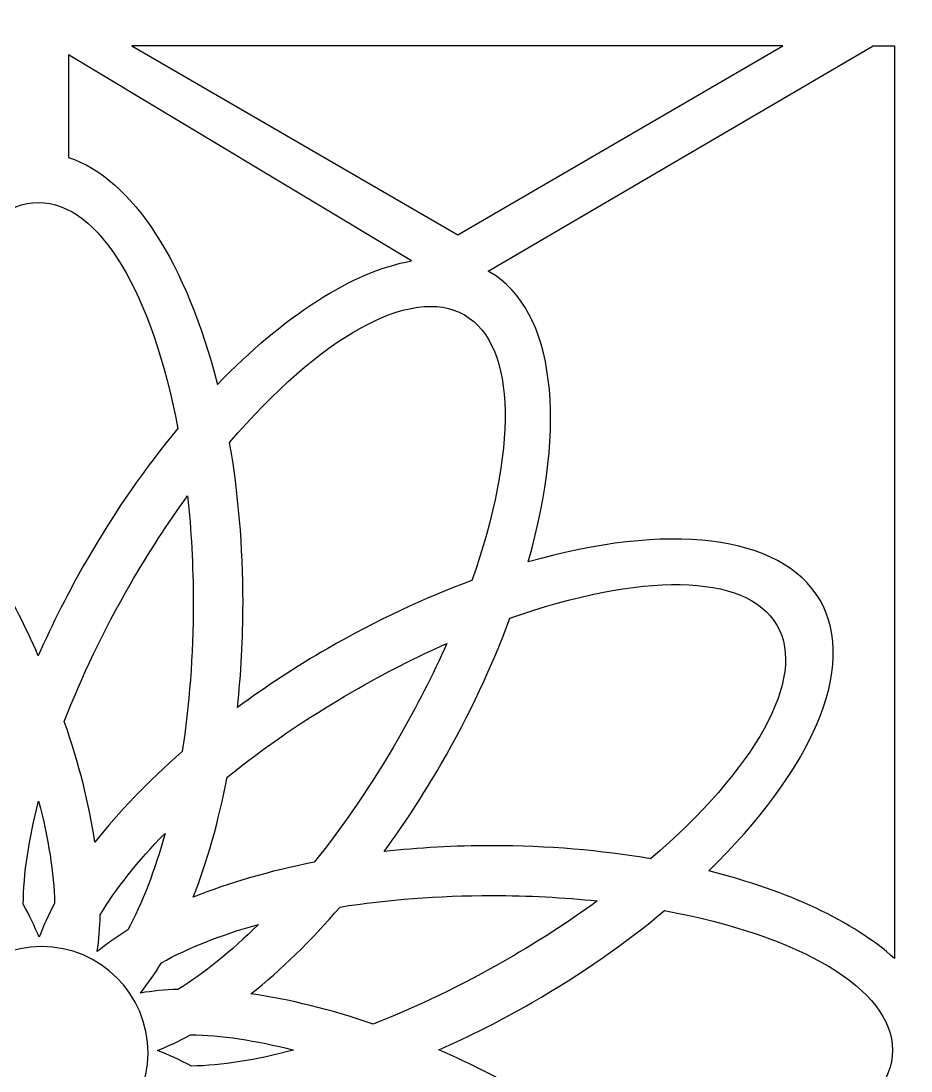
# Model space of a CAD drawing. Header units: centimetres. Extents: x -9.9 to 7.5, y -9.5 to 6.6.
# Drawn here: x 3.327 to 5.596, y -6.866 to -4.188 of the extents above; entities that cross this region are included whole.
import ezdxf

# ---------------------------------------------------------------- set-up
doc = ezdxf.new("R2010")
doc.units = ezdxf.units.CM
doc.header["$MEASUREMENT"] = 0
doc.layers.add('layer 1', color=7, linetype='Continuous')

msp = doc.modelspace()

# ---------------------------------------------------------------- linework, layer by layer
at = {"layer": 'layer 1', "color": 242}
for points, knots in [([(-0.77341, -9.47414), (-0.77341, -9.47414), (-0.77341, 6.55374), (-0.77341, 6.55374), (-0.77341, 6.55374), (-0.77341, 6.55374), (7.53147, 6.55374), (7.53147, 6.55374), (7.53147, 6.55374), (7.53147, 6.55374), (7.53147, -9.47414), (7.53147, -9.47414), (7.53147, -9.47414), (7.53147, -9.47414), (-0.77341, -9.47414), (-0.77341, -9.47414)], [0, 0, 0, 0, 0.2, 0.2, 0.2, 0.2, 0.4, 0.4, 0.4, 0.4, 0.6, 0.6, 0.6, 0.6, 1, 1, 1, 1]), ([(5.26859, -4.25142), (5.26859, -4.25142), (4.44063, -4.73308), (4.44063, -4.73308), (4.44063, -4.73308), (4.44063, -4.73308), (3.60888, -4.25142), (3.60888, -4.25142), (3.60888, -4.25142), (3.60888, -4.25142), (5.26859, -4.25142), (5.26859, -4.25142)], [0, 0, 0, 0, 0.25, 0.25, 0.25, 0.25, 0.5, 0.5, 0.5, 0.5, 1, 1, 1, 1]), ([(5.5537, -6.57888), (5.5537, -6.57888), (5.5537, -4.25142), (5.5537, -4.25142), (5.5537, -4.25142), (5.5537, -4.25142), (5.49947, -4.25142), (5.49947, -4.25142), (5.49947, -4.25142), (5.49947, -4.25142), (4.51776, -4.82602), (4.51776, -4.82602), (4.51776, -4.82602), (4.51873, -4.82656), (4.5197, -4.82707), (4.52066, -4.82762), (4.52066, -4.82762), (4.69043, -4.92564), (4.71902, -5.21765), (4.61984, -5.56741), (4.61984, -5.56741), (4.97151, -5.46677), (5.26552, -5.4949), (5.36394, -5.66537), (5.36394, -5.66537), (5.46196, -5.83515), (5.34071, -6.10233), (5.07995, -6.35564), (5.07995, -6.35564), (5.28336, -6.40647), (5.44918, -6.48448), (5.5537, -6.57888)], [0, 0, 0, 0, 0.1111111, 0.1111111, 0.1111111, 0.1111111, 0.2222222, 0.2222222, 0.2222222, 0.2222222, 0.3333333, 0.3333333, 0.3333333, 0.3333333, 0.4444444, 0.4444444, 0.4444444, 0.4444444, 0.5555556, 0.5555556, 0.5555556, 0.5555556, 0.6666667, 0.6666667, 0.6666667, 0.6666667, 0.7777778, 0.7777778, 0.7777778, 0.7777778, 1, 1, 1, 1]), ([(3.44742, -4.27414), (3.44742, -4.27414), (4.322, -4.79986), (4.322, -4.79986), (4.322, -4.79986), (4.17296, -4.82639), (3.9969, -4.93935), (3.82727, -5.11483), (3.82727, -5.11483), (3.74999, -4.80873), (3.61104, -4.58856), (3.44742, -4.5359), (3.44742, -4.5359), (3.44742, -4.5359), (3.44742, -4.27414), (3.44742, -4.27414)], [0, 0, 0, 0, 0.2, 0.2, 0.2, 0.2, 0.4, 0.4, 0.4, 0.4, 0.6, 0.6, 0.6, 0.6, 1, 1, 1, 1]), ([(3.01567, -5.23165), (3.0983, -5.33071), (3.17772, -5.44409), (3.24979, -5.56891), (3.24979, -5.56891), (3.29568, -5.6484), (3.33603, -5.72815), (3.37081, -5.80686), (3.37081, -5.80686), (3.40633, -5.7257), (3.44784, -5.64339), (3.4952, -5.56136), (3.4952, -5.56136), (3.56645, -5.43795), (3.64489, -5.32572), (3.72651, -5.22746), (3.72651, -5.22746), (3.66269, -4.88615), (3.52768, -4.6507), (3.37148, -4.6507), (3.37148, -4.6507), (3.21464, -4.6507), (3.07916, -4.88808), (3.01567, -5.23165)], [0, 0, 0, 0, 0.1428571, 0.1428571, 0.1428571, 0.1428571, 0.2857143, 0.2857143, 0.2857143, 0.2857143, 0.4285714, 0.4285714, 0.4285714, 0.4285714, 0.5714286, 0.5714286, 0.5714286, 0.5714286, 0.7142857, 0.7142857, 0.7142857, 0.7142857, 1, 1, 1, 1]), ([(3.85857, -5.26278), (3.8806, -5.38988), (3.89269, -5.52779), (3.89269, -5.67192), (3.89269, -5.67192), (3.89269, -5.7637), (3.88776, -5.85295), (3.87852, -5.93852), (3.87852, -5.93852), (3.94987, -5.88598), (4.02696, -5.83544), (4.109, -5.78808), (4.109, -5.78808), (4.2324, -5.71683), (4.35645, -5.65886), (4.47627, -5.61457), (4.47627, -5.61457), (4.59166, -5.28708), (4.59246, -5.01567), (4.45718, -4.93757), (4.45718, -4.93757), (4.32135, -4.85915), (4.08534, -4.99698), (3.85857, -5.26278)], [0, 0, 0, 0, 0.1428571, 0.1428571, 0.1428571, 0.1428571, 0.2857143, 0.2857143, 0.2857143, 0.2857143, 0.4285714, 0.4285714, 0.4285714, 0.4285714, 0.5714286, 0.5714286, 0.5714286, 0.5714286, 0.7142857, 0.7142857, 0.7142857, 0.7142857, 1, 1, 1, 1]), ([(3.43708, -5.97453), (3.47457, -6.08225), (3.50073, -6.18605), (3.51524, -6.28229), (3.51524, -6.28229), (3.57571, -6.2051), (3.65057, -6.12704), (3.7376, -6.05125), (3.7376, -6.05125), (3.75574, -5.93396), (3.76573, -5.80596), (3.76573, -5.67192), (3.76573, -5.67192), (3.76573, -5.57741), (3.76075, -5.48591), (3.75147, -5.39904), (3.75147, -5.39904), (3.70086, -5.4687), (3.65164, -5.54429), (3.60514, -5.62484), (3.60514, -5.62484), (3.53668, -5.74342), (3.4804, -5.86175), (3.43708, -5.97453)], [0, 0, 0, 0, 0.1428571, 0.1428571, 0.1428571, 0.1428571, 0.2857143, 0.2857143, 0.2857143, 0.2857143, 0.4285714, 0.4285714, 0.4285714, 0.4285714, 0.5714286, 0.5714286, 0.5714286, 0.5714286, 0.7142857, 0.7142857, 0.7142857, 0.7142857, 1, 1, 1, 1]), ([(4.57297, -5.71119), (4.52851, -5.83227), (4.47002, -5.95775), (4.39796, -6.08257), (4.39796, -6.08257), (4.35206, -6.16206), (4.30317, -6.2369), (4.25239, -6.30637), (4.25239, -6.30637), (4.34044, -6.29655), (4.43248, -6.29132), (4.5272, -6.29132), (4.5272, -6.29132), (4.6697, -6.29132), (4.80612, -6.30314), (4.93203, -6.3247), (4.93203, -6.3247), (5.1957, -6.09877), (5.3321, -5.86413), (5.254, -5.72885), (5.254, -5.72885), (5.17558, -5.59302), (4.90227, -5.59439), (4.57297, -5.71119)], [0, 0, 0, 0, 0.1428571, 0.1428571, 0.1428571, 0.1428571, 0.2857143, 0.2857143, 0.2857143, 0.2857143, 0.4285714, 0.4285714, 0.4285714, 0.4285714, 0.5714286, 0.5714286, 0.5714286, 0.5714286, 0.7142857, 0.7142857, 0.7142857, 0.7142857, 1, 1, 1, 1]), ([(3.85208, -6.11685), (3.83069, -6.22887), (3.80145, -6.33184), (3.76589, -6.42243), (3.76589, -6.42243), (3.85686, -6.38582), (3.96072, -6.35566), (4.07398, -6.33354), (4.07398, -6.33354), (4.14833, -6.24103), (4.22099, -6.13518), (4.28801, -6.01909), (4.28801, -6.01909), (4.33527, -5.93724), (4.3767, -5.85552), (4.41209, -5.77565), (4.41209, -5.77565), (4.33344, -5.81066), (4.25302, -5.85152), (4.17247, -5.89802), (4.17247, -5.89802), (4.05389, -5.96649), (3.94598, -6.04083), (3.85208, -6.11685)], [0, 0, 0, 0, 0.1428571, 0.1428571, 0.1428571, 0.1428571, 0.2857143, 0.2857143, 0.2857143, 0.2857143, 0.4285714, 0.4285714, 0.4285714, 0.4285714, 0.5714286, 0.5714286, 0.5714286, 0.5714286, 0.7142857, 0.7142857, 0.7142857, 0.7142857, 1, 1, 1, 1]), ([(3.33238, -6.44034), (3.34817, -6.46895), (3.36168, -6.49715), (3.37272, -6.52475), (3.37272, -6.52475), (3.38338, -6.49634), (3.39667, -6.46727), (3.41245, -6.43773), (3.41245, -6.43773), (3.41054, -6.361), (3.39668, -6.27284), (3.37151, -6.17736), (3.37151, -6.17736), (3.34649, -6.27417), (3.33323, -6.36326), (3.33238, -6.44034)], [0, 0, 0, 0, 0.2, 0.2, 0.2, 0.2, 0.4, 0.4, 0.4, 0.4, 0.6, 0.6, 0.6, 0.6, 1, 1, 1, 1]), ([(3.5285, -6.4679), (3.52788, -6.50055), (3.52547, -6.53171), (3.52124, -6.56113), (3.52124, -6.56113), (3.54468, -6.54185), (3.57073, -6.52332), (3.59917, -6.50564), (3.59917, -6.50564), (3.63588, -6.43823), (3.66794, -6.35497), (3.69388, -6.25971), (3.69388, -6.25971), (3.62381, -6.33104), (3.56777, -6.40157), (3.5285, -6.4679)], [0, 0, 0, 0, 0.2, 0.2, 0.2, 0.2, 0.4, 0.4, 0.4, 0.4, 0.6, 0.6, 0.6, 0.6, 1, 1, 1, 1]), ([(4.14032, -6.44759), (4.06579, -6.5339), (3.98898, -6.60846), (3.91289, -6.66914), (3.91289, -6.66914), (4.00998, -6.68292), (4.115, -6.70872), (4.22415, -6.7462), (4.22415, -6.7462), (4.33479, -6.70326), (4.45064, -6.64791), (4.56673, -6.58089), (4.56673, -6.58089), (4.64858, -6.53364), (4.72532, -6.48358), (4.79591, -6.43211), (4.79591, -6.43211), (4.71028, -6.42311), (4.62021, -6.41828), (4.5272, -6.41828), (4.5272, -6.41828), (4.39027, -6.41828), (4.25965, -6.4287), (4.14032, -6.44759)], [0, 0, 0, 0, 0.1428571, 0.1428571, 0.1428571, 0.1428571, 0.2857143, 0.2857143, 0.2857143, 0.2857143, 0.4285714, 0.4285714, 0.4285714, 0.4285714, 0.5714286, 0.5714286, 0.5714286, 0.5714286, 0.7142857, 0.7142857, 0.7142857, 0.7142857, 1, 1, 1, 1]), ([(4.96747, -6.45672), (4.86841, -6.53935), (4.75502, -6.61877), (4.6302, -6.69084), (4.6302, -6.69084), (4.55071, -6.73673), (4.47095, -6.7771), (4.39223, -6.81187), (4.39223, -6.81187), (4.4734, -6.8474), (4.55572, -6.88889), (4.63776, -6.93625), (4.63776, -6.93625), (4.76117, -7.0075), (4.8734, -7.08594), (4.97166, -7.16756), (4.97166, -7.16756), (5.31297, -7.10374), (5.54842, -6.96873), (5.54842, -6.81253), (5.54842, -6.81253), (5.54842, -6.65569), (5.31104, -6.52022), (4.96747, -6.45672)], [0, 0, 0, 0, 0.1428571, 0.1428571, 0.1428571, 0.1428571, 0.2857143, 0.2857143, 0.2857143, 0.2857143, 0.4285714, 0.4285714, 0.4285714, 0.4285714, 0.5714286, 0.5714286, 0.5714286, 0.5714286, 0.7142857, 0.7142857, 0.7142857, 0.7142857, 1, 1, 1, 1]), ([(3.68457, -6.58982), (3.6677, -6.61779), (3.65004, -6.64357), (3.63167, -6.66693), (3.63167, -6.66693), (3.6616, -6.66195), (3.69343, -6.65893), (3.7269, -6.65783), (3.7269, -6.65783), (3.79239, -6.61781), (3.8618, -6.56174), (3.93189, -6.49221), (3.93189, -6.49221), (3.83554, -6.51895), (3.75174, -6.55201), (3.68457, -6.58982)], [0, 0, 0, 0, 0.2, 0.2, 0.2, 0.2, 0.4, 0.4, 0.4, 0.4, 0.6, 0.6, 0.6, 0.6, 1, 1, 1, 1]), ([(3.10731, -6.82008), (3.10731, -6.67004), (3.22899, -6.54836), (3.37903, -6.54836), (3.37903, -6.54836), (3.52907, -6.54836), (3.65075, -6.67004), (3.65075, -6.82008), (3.65075, -6.82008), (3.65075, -6.97012), (3.52907, -7.0918), (3.37903, -7.0918), (3.37903, -7.0918), (3.22899, -7.0918), (3.10731, -6.97012), (3.10731, -6.82008)], [0, 0, 0, 0, 0.2, 0.2, 0.2, 0.2, 0.4, 0.4, 0.4, 0.4, 0.6, 0.6, 0.6, 0.6, 1, 1, 1, 1]), ([(3.75877, -6.77344), (3.73017, -6.78922), (3.70199, -6.80272), (3.6744, -6.81377), (3.6744, -6.81377), (3.70281, -6.82443), (3.73188, -6.83771), (3.76142, -6.8535), (3.76142, -6.8535), (3.83815, -6.85159), (3.92629, -6.83773), (4.02175, -6.81256), (4.02175, -6.81256), (3.92494, -6.78754), (3.83584, -6.77429), (3.75877, -6.77344)], [0, 0, 0, 0, 0.2, 0.2, 0.2, 0.2, 0.4, 0.4, 0.4, 0.4, 0.6, 0.6, 0.6, 0.6, 1, 1, 1, 1])]:
    msp.add_open_spline(points, degree=3, knots=knots, dxfattribs=at)

doc.saveas('drawing.dxf')
